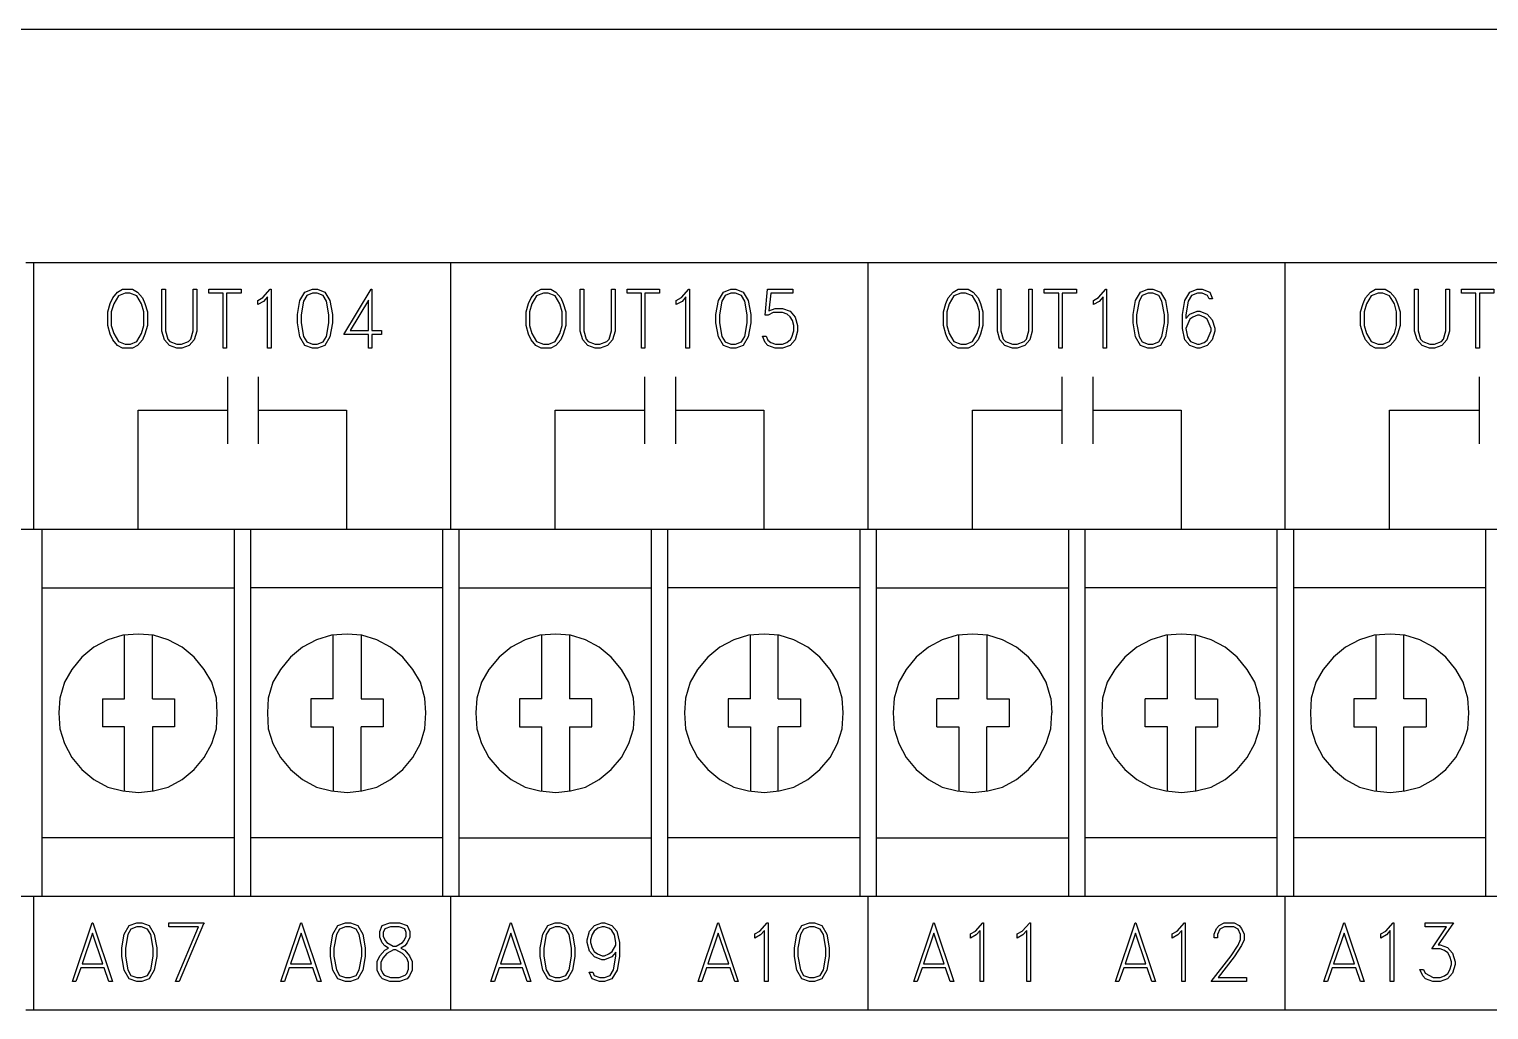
# Model space of a CAD drawing. Extents: x 3.4 to 20.6, y 5.2 to 12.5.
# Drawn here: x 6.328 to 8.953, y 10.718 to 12.482 of the extents above; entities that cross this region are included whole.
import ezdxf

# ---------------------------------------------------------------- set-up
doc = ezdxf.new("R2010")
doc.units = 0
doc.header["$MEASUREMENT"] = 0
doc.layers.get('0').update_dxf_attribs({"linetype": 'CONTINUOUS'})

msp = doc.modelspace()

# ---------------------------------------------------------------- linework, layer by layer
for points in [[(3.375, 12.4217), (3.3767, 12.44), (3.385, 12.4567), (3.3983, 12.47), (3.415, 12.48), (3.435, 12.4817), (20.5633, 12.4817)], [(9.0327, 12.0612), (8.7297, 12.0612), (8.4285, 12.0612), (8.1302, 12.0612), (7.9823, 12.0612), (7.8355, 12.0612), (7.6898, 12.0612), (7.5455, 12.0612), (7.4025, 12.0612), (7.261, 12.0612), (7.1212, 12.0612), (6.983, 12.0612), (6.8468, 12.0612), (6.7125, 12.0612), (6.5803, 12.0612), (6.4503, 12.0612), (6.3227, 12.0612)], [(6.3367, 11.5817), (6.3367, 12.0612)], [(7.0867, 11.5817), (7.0867, 12.0612)], [(7.8367, 11.5817), (7.8367, 12.0612)], [(8.5867, 11.5817), (8.5867, 12.0612)], [(6.541, 11.9483), (6.5366, 11.9331), (6.5322, 11.9229), (6.5233, 11.9128), (6.5143, 11.9077), (6.4965, 11.9077), (6.4875, 11.9128), (6.4786, 11.9229), (6.4743, 11.9331), (6.4699, 11.9483), (6.4699, 11.9732), (6.4743, 11.9883), (6.4786, 11.9985), (6.4875, 12.0087), (6.4965, 12.0138), (6.5143, 12.0138), (6.5233, 12.0087), (6.5322, 11.9985), (6.5366, 11.9883), (6.541, 11.9732), (6.541, 11.9483)], [(6.5347, 11.9485), (6.5347, 11.9729), (6.5306, 11.9874), (6.5221, 12.0018), (6.5096, 12.0066), (6.5012, 12.0066), (6.4888, 12.0018), (6.4804, 11.9874), (6.4761, 11.9729), (6.4761, 11.9485), (6.4804, 11.9341), (6.4888, 11.9197), (6.5012, 11.9149), (6.5107, 11.9149), (6.5221, 11.9197), (6.5306, 11.9341), (6.5347, 11.9485)], [(6.6296, 11.9383), (6.6251, 11.9231), (6.6161, 11.9128), (6.6028, 11.9077), (6.5939, 11.9077), (6.5805, 11.9128), (6.5715, 11.9231), (6.5671, 11.9383), (6.5671, 12.0138), (6.5734, 12.0138), (6.5734, 11.9387), (6.5776, 11.9242), (6.5815, 11.9197), (6.5941, 11.9149), (6.6025, 11.9149), (6.6151, 11.9197), (6.6191, 11.9242), (6.6233, 11.9387), (6.6233, 12.0138), (6.6296, 12.0138), (6.6296, 11.9383)], [(6.7094, 12.0066), (6.6835, 12.0066), (6.6835, 11.9077), (6.6772, 11.9077), (6.6772, 12.0066), (6.6512, 12.0066), (6.6512, 12.0138), (6.7094, 12.0138), (6.7094, 12.0066)], [(6.7634, 11.9077), (6.7571, 11.9077), (6.7571, 12), (6.75, 11.9919), (6.7398, 11.9861), (6.7398, 11.9936), (6.7488, 11.9988), (6.762, 12.0138), (6.7634, 12.0138), (6.7634, 11.9077)], [(6.8735, 11.9532), (6.8692, 11.9282), (6.8601, 11.9128), (6.8467, 11.9077), (6.8377, 11.9077), (6.8243, 11.9128), (6.8153, 11.9282), (6.811, 11.9532), (6.811, 11.9683), (6.8153, 11.9933), (6.8243, 12.0087), (6.8377, 12.0138), (6.8467, 12.0138), (6.8601, 12.0087), (6.8692, 11.9933), (6.8735, 11.9683), (6.8735, 11.9532)], [(6.8672, 11.9535), (6.8672, 11.968), (6.8629, 11.9925), (6.8571, 12.0025), (6.8464, 12.0066), (6.838, 12.0066), (6.8274, 12.0025), (6.8216, 11.9925), (6.8172, 11.968), (6.8172, 11.9535), (6.8216, 11.929), (6.8274, 11.919), (6.838, 11.9149), (6.8464, 11.9149), (6.8571, 11.919), (6.8629, 11.929), (6.8672, 11.9535)], [(6.962, 11.9324), (6.9447, 11.9324), (6.9447, 11.9077), (6.9384, 11.9077), (6.9384, 11.9324), (6.894, 11.9324), (6.9432, 12.0138), (6.9447, 12.0138), (6.9447, 11.9396), (6.962, 11.9396), (6.962, 11.9324)], [(6.9384, 11.9396), (6.9384, 11.994), (6.9053, 11.9396), (6.9384, 11.9396)], [(7.2931, 11.9483), (7.2886, 11.9331), (7.2843, 11.9229), (7.2754, 11.9128), (7.2664, 11.9077), (7.2486, 11.9077), (7.2396, 11.9128), (7.2307, 11.9229), (7.2264, 11.9331), (7.222, 11.9483), (7.222, 11.9732), (7.2264, 11.9883), (7.2307, 11.9985), (7.2396, 12.0087), (7.2486, 12.0138), (7.2664, 12.0138), (7.2754, 12.0087), (7.2843, 11.9985), (7.2886, 11.9883), (7.2931, 11.9732), (7.2931, 11.9483)], [(7.2868, 11.9485), (7.2868, 11.9729), (7.2827, 11.9874), (7.2742, 12.0018), (7.2617, 12.0066), (7.2533, 12.0066), (7.2408, 12.0018), (7.2324, 11.9874), (7.2282, 11.9729), (7.2282, 11.9485), (7.2324, 11.9341), (7.2408, 11.9197), (7.2533, 11.9149), (7.2627, 11.9149), (7.2742, 11.9197), (7.2827, 11.9341), (7.2868, 11.9485)], [(7.3817, 11.9383), (7.3772, 11.9231), (7.3682, 11.9128), (7.3549, 11.9077), (7.346, 11.9077), (7.3326, 11.9128), (7.3236, 11.9231), (7.3192, 11.9383), (7.3192, 12.0138), (7.3254, 12.0138), (7.3254, 11.9387), (7.3297, 11.9242), (7.3336, 11.9197), (7.3462, 11.9149), (7.3546, 11.9149), (7.3672, 11.9197), (7.3712, 11.9242), (7.3754, 11.9387), (7.3754, 12.0138), (7.3817, 12.0138), (7.3817, 11.9383)], [(7.4615, 12.0066), (7.4355, 12.0066), (7.4355, 11.9077), (7.4293, 11.9077), (7.4293, 12.0066), (7.4033, 12.0066), (7.4033, 12.0138), (7.4615, 12.0138), (7.4615, 12.0066)], [(7.5154, 11.9077), (7.5092, 11.9077), (7.5092, 12), (7.5021, 11.9919), (7.4918, 11.9861), (7.4918, 11.9936), (7.5009, 11.9988), (7.5141, 12.0138), (7.5154, 12.0138), (7.5154, 11.9077)], [(7.6256, 11.9532), (7.6213, 11.9282), (7.6122, 11.9128), (7.5988, 11.9077), (7.5898, 11.9077), (7.5764, 11.9128), (7.5674, 11.9282), (7.563, 11.9532), (7.563, 11.9683), (7.5674, 11.9933), (7.5764, 12.0087), (7.5898, 12.0138), (7.5988, 12.0138), (7.6122, 12.0087), (7.6213, 11.9933), (7.6256, 11.9683), (7.6256, 11.9532)], [(7.6193, 11.9535), (7.6193, 11.968), (7.6149, 11.9925), (7.6091, 12.0025), (7.5985, 12.0066), (7.5901, 12.0066), (7.5794, 12.0025), (7.5737, 11.9925), (7.5693, 11.968), (7.5693, 11.9535), (7.5737, 11.929), (7.5794, 11.919), (7.5901, 11.9149), (7.5985, 11.9149), (7.6091, 11.919), (7.6149, 11.929), (7.6193, 11.9535)], [(7.7097, 11.9383), (7.7053, 11.9231), (7.6963, 11.9128), (7.6829, 11.9077), (7.6697, 11.9077), (7.6564, 11.9128), (7.6517, 11.9181), (7.6466, 11.9297), (7.6531, 11.9297), (7.6565, 11.922), (7.6617, 11.9182), (7.67, 11.9149), (7.6827, 11.9149), (7.6906, 11.9178), (7.6972, 11.9232), (7.6997, 11.9275), (7.7034, 11.9387), (7.7034, 11.9483), (7.7006, 11.9577), (7.6968, 11.9643), (7.691, 11.9687), (7.6827, 11.972), (7.6657, 11.972), (7.6571, 11.967), (7.6514, 11.967), (7.656, 12.0138), (7.7011, 12.0138), (7.7011, 12.0066), (7.662, 12.0066), (7.6581, 11.9748), (7.6697, 11.9792), (7.6829, 11.9792), (7.6963, 11.9741), (7.7053, 11.9638), (7.7097, 11.9485), (7.7097, 11.9383)], [(8.0431, 11.9483), (8.0386, 11.9331), (8.0343, 11.9229), (8.0254, 11.9128), (8.0164, 11.9077), (7.9986, 11.9077), (7.9896, 11.9128), (7.9807, 11.9229), (7.9764, 11.9331), (7.972, 11.9483), (7.972, 11.9732), (7.9764, 11.9883), (7.9807, 11.9985), (7.9896, 12.0087), (7.9986, 12.0138), (8.0164, 12.0138), (8.0254, 12.0087), (8.0343, 11.9985), (8.0386, 11.9883), (8.0431, 11.9732), (8.0431, 11.9483)], [(8.0368, 11.9485), (8.0368, 11.9729), (8.0327, 11.9874), (8.0242, 12.0018), (8.0117, 12.0066), (8.0033, 12.0066), (7.9908, 12.0018), (7.9824, 11.9874), (7.9782, 11.9729), (7.9782, 11.9485), (7.9824, 11.9341), (7.9908, 11.9197), (8.0033, 11.9149), (8.0127, 11.9149), (8.0242, 11.9197), (8.0327, 11.9341), (8.0368, 11.9485)], [(8.1317, 11.9383), (8.1272, 11.9231), (8.1182, 11.9128), (8.1049, 11.9077), (8.096, 11.9077), (8.0826, 11.9128), (8.0736, 11.9231), (8.0692, 11.9383), (8.0692, 12.0138), (8.0754, 12.0138), (8.0754, 11.9387), (8.0797, 11.9242), (8.0836, 11.9197), (8.0962, 11.9149), (8.1046, 11.9149), (8.1172, 11.9197), (8.1212, 11.9242), (8.1254, 11.9387), (8.1254, 12.0138), (8.1317, 12.0138), (8.1317, 11.9383)], [(8.2115, 12.0066), (8.1855, 12.0066), (8.1855, 11.9077), (8.1793, 11.9077), (8.1793, 12.0066), (8.1533, 12.0066), (8.1533, 12.0138), (8.2115, 12.0138), (8.2115, 12.0066)], [(8.2654, 11.9077), (8.2592, 11.9077), (8.2592, 12), (8.2521, 11.9919), (8.2418, 11.9861), (8.2418, 11.9936), (8.2509, 11.9988), (8.2641, 12.0138), (8.2654, 12.0138), (8.2654, 11.9077)], [(8.3756, 11.9532), (8.3713, 11.9282), (8.3622, 11.9128), (8.3488, 11.9077), (8.3398, 11.9077), (8.3264, 11.9128), (8.3174, 11.9282), (8.313, 11.9532), (8.313, 11.9683), (8.3174, 11.9933), (8.3264, 12.0087), (8.3398, 12.0138), (8.3488, 12.0138), (8.3622, 12.0087), (8.3713, 11.9933), (8.3756, 11.9683), (8.3756, 11.9532)], [(8.3693, 11.9535), (8.3693, 11.968), (8.3649, 11.9925), (8.3591, 12.0025), (8.3485, 12.0066), (8.3401, 12.0066), (8.3294, 12.0025), (8.3237, 11.9925), (8.3193, 11.968), (8.3193, 11.9535), (8.3237, 11.929), (8.3294, 11.919), (8.3401, 11.9149), (8.3485, 11.9149), (8.3591, 11.919), (8.3649, 11.929), (8.3693, 11.9535)], [(8.4597, 11.9383), (8.4553, 11.9231), (8.4463, 11.9128), (8.4329, 11.9077), (8.4283, 11.9077), (8.415, 11.9128), (8.406, 11.9231), (8.4016, 11.9433), (8.4016, 11.9683), (8.4058, 11.9933), (8.4149, 12.0087), (8.4283, 12.0138), (8.4373, 12.0138), (8.4509, 12.0087), (8.456, 11.9967), (8.4495, 11.9967), (8.4468, 12.0027), (8.437, 12.0066), (8.4286, 12.0066), (8.418, 12.0025), (8.4122, 11.9925), (8.4078, 11.968), (8.4078, 11.9609), (8.415, 11.9692), (8.4283, 11.9743), (8.4329, 11.9743), (8.4463, 11.9692), (8.4553, 11.9588), (8.4597, 11.9436), (8.4597, 11.9383)], [(8.7931, 11.9483), (8.7886, 11.9331), (8.7843, 11.9229), (8.7754, 11.9128), (8.7664, 11.9077), (8.7486, 11.9077), (8.7396, 11.9128), (8.7307, 11.9229), (8.7264, 11.9331), (8.722, 11.9483), (8.722, 11.9732), (8.7264, 11.9883), (8.7307, 11.9985), (8.7396, 12.0087), (8.7486, 12.0138), (8.7664, 12.0138), (8.7754, 12.0087), (8.7843, 11.9985), (8.7886, 11.9883), (8.7931, 11.9732), (8.7931, 11.9483)], [(8.7868, 11.9485), (8.7868, 11.9729), (8.7827, 11.9874), (8.7742, 12.0018), (8.7617, 12.0066), (8.7533, 12.0066), (8.7408, 12.0018), (8.7324, 11.9874), (8.7282, 11.9729), (8.7282, 11.9485), (8.7324, 11.9341), (8.7408, 11.9197), (8.7533, 11.9149), (8.7627, 11.9149), (8.7742, 11.9197), (8.7827, 11.9341), (8.7868, 11.9485)], [(8.8817, 11.9383), (8.8772, 11.9231), (8.8682, 11.9128), (8.8549, 11.9077), (8.846, 11.9077), (8.8326, 11.9128), (8.8236, 11.9231), (8.8192, 11.9383), (8.8192, 12.0138), (8.8254, 12.0138), (8.8254, 11.9387), (8.8297, 11.9242), (8.8336, 11.9197), (8.8462, 11.9149), (8.8546, 11.9149), (8.8672, 11.9197), (8.8712, 11.9242), (8.8754, 11.9387), (8.8754, 12.0138), (8.8817, 12.0138), (8.8817, 11.9383)], [(8.9615, 12.0066), (8.9355, 12.0066), (8.9355, 11.9077), (8.9293, 11.9077), (8.9293, 12.0066), (8.9033, 12.0066), (8.9033, 12.0138), (8.9615, 12.0138), (8.9615, 12.0066)], [(8.4534, 11.9388), (8.4534, 11.9432), (8.4461, 11.96), (8.441, 11.9638), (8.4327, 11.967), (8.4286, 11.967), (8.4203, 11.9638), (8.4151, 11.96), (8.4078, 11.9433), (8.4111, 11.928), (8.4161, 11.9197), (8.4286, 11.9149), (8.4327, 11.9149), (8.441, 11.9182), (8.4461, 11.922), (8.4534, 11.9388)], [(6.6849, 11.856), (6.6849, 11.736)], [(6.7404, 11.856), (6.7404, 11.736)], [(7.4349, 11.856), (7.4349, 11.736)], [(7.4904, 11.856), (7.4904, 11.736)], [(8.1849, 11.856), (8.1849, 11.736)], [(8.2404, 11.856), (8.2404, 11.736)], [(8.9349, 11.856), (8.9349, 11.736)], [(6.5242, 11.5817), (6.5242, 11.796), (6.6849, 11.796)], [(6.7404, 11.796), (6.8992, 11.796), (6.8992, 11.5817)], [(7.2742, 11.5817), (7.2742, 11.796), (7.4349, 11.796)], [(7.4904, 11.796), (7.6492, 11.796), (7.6492, 11.5817)], [(8.0242, 11.5817), (8.0242, 11.796), (8.1849, 11.796)], [(8.2404, 11.796), (8.3992, 11.796), (8.3992, 11.5817)], [(8.7742, 11.5817), (8.7742, 11.796), (8.9349, 11.796)], [(14.9617, 10.9217), (14.9617, 11.5817), (3.7117, 11.5817), (3.7117, 10.9217)], [(6.3517, 10.9217), (6.3517, 11.5817)], [(6.6967, 11.5817), (6.6967, 10.9217)], [(6.7267, 10.9217), (6.7267, 11.5817)], [(7.0717, 11.5817), (7.0717, 10.9217)], [(7.1017, 10.9217), (7.1017, 11.5817)], [(7.4467, 11.5817), (7.4467, 10.9217)], [(7.4767, 10.9217), (7.4767, 11.5817)], [(7.8217, 11.5817), (7.8217, 10.9217)], [(7.8517, 10.9217), (7.8517, 11.5817)], [(8.1967, 11.5817), (8.1967, 10.9217)], [(8.2267, 10.9217), (8.2267, 11.5817)], [(8.5717, 11.5817), (8.5717, 10.9217)], [(8.6017, 10.9217), (8.6017, 11.5817)], [(8.9467, 11.5817), (8.9467, 10.9217)], [(6.3517, 11.4767), (6.6967, 11.4767)], [(7.0717, 11.4767), (6.7267, 11.4767)], [(7.1017, 11.4767), (7.4467, 11.4767)], [(7.8217, 11.4767), (7.4767, 11.4767)], [(7.8517, 11.4767), (8.1967, 11.4767)], [(8.5717, 11.4767), (8.2267, 11.4767)], [(8.9467, 11.4767), (8.6017, 11.4767)], [(6.6667, 11.2517), (6.665, 11.2783), (6.6567, 11.3067), (6.6433, 11.33), (6.625, 11.3517), (6.6033, 11.37), (6.5783, 11.3833), (6.5517, 11.3917), (6.525, 11.3933), (6.4967, 11.3917), (6.47, 11.3833), (6.445, 11.37), (6.4233, 11.3517), (6.405, 11.33), (6.3917, 11.3067), (6.3833, 11.2783), (6.3817, 11.2517), (6.3833, 11.2233), (6.3917, 11.1967), (6.405, 11.1717), (6.4233, 11.15), (6.445, 11.1317), (6.47, 11.1183), (6.4967, 11.1117), (6.525, 11.1083), (6.5517, 11.1117), (6.5783, 11.1183), (6.6033, 11.1317), (6.625, 11.15), (6.6433, 11.1717), (6.6567, 11.1967), (6.665, 11.2233), (6.6667, 11.2517)], [(6.5, 11.2767), (6.5, 11.3917)], [(6.55, 11.2767), (6.55, 11.3917)], [(7.0417, 11.2517), (7.04, 11.2783), (7.0317, 11.3067), (7.0183, 11.33), (7, 11.3517), (6.9783, 11.37), (6.9533, 11.3833), (6.9267, 11.3917), (6.9, 11.3933), (6.8717, 11.3917), (6.845, 11.3833), (6.82, 11.37), (6.7983, 11.3517), (6.78, 11.33), (6.7667, 11.3067), (6.7583, 11.2783), (6.7567, 11.2517), (6.7583, 11.2233), (6.7667, 11.1967), (6.78, 11.1717), (6.7983, 11.15), (6.82, 11.1317), (6.845, 11.1183), (6.8717, 11.1117), (6.9, 11.1083), (6.9267, 11.1117), (6.9533, 11.1183), (6.9783, 11.1317), (7, 11.15), (7.0183, 11.1717), (7.0317, 11.1967), (7.04, 11.2233), (7.0417, 11.2517)], [(6.875, 11.2767), (6.875, 11.3917)], [(6.925, 11.3917), (6.925, 11.2767)], [(7.4167, 11.2517), (7.415, 11.2783), (7.4067, 11.3067), (7.3933, 11.33), (7.375, 11.3517), (7.3533, 11.37), (7.3283, 11.3833), (7.3017, 11.3917), (7.275, 11.3933), (7.2467, 11.3917), (7.22, 11.3833), (7.195, 11.37), (7.1733, 11.3517), (7.155, 11.33), (7.1417, 11.3067), (7.1333, 11.2783), (7.1317, 11.2517), (7.1333, 11.2233), (7.1417, 11.1967), (7.155, 11.1717), (7.1733, 11.15), (7.195, 11.1317), (7.22, 11.1183), (7.2467, 11.1117), (7.275, 11.1083), (7.3017, 11.1117), (7.3283, 11.1183), (7.3533, 11.1317), (7.375, 11.15), (7.3933, 11.1717), (7.4067, 11.1967), (7.415, 11.2233), (7.4167, 11.2517)], [(7.25, 11.2767), (7.25, 11.3917)], [(7.3, 11.3917), (7.3, 11.2767)], [(7.7917, 11.2517), (7.79, 11.2783), (7.7817, 11.3067), (7.7683, 11.33), (7.75, 11.3517), (7.7283, 11.37), (7.7033, 11.3833), (7.6767, 11.3917), (7.65, 11.3933), (7.6217, 11.3917), (7.595, 11.3833), (7.57, 11.37), (7.5483, 11.3517), (7.53, 11.33), (7.5167, 11.3067), (7.5083, 11.2783), (7.5067, 11.2517), (7.5083, 11.2233), (7.5167, 11.1967), (7.53, 11.1717), (7.5483, 11.15), (7.57, 11.1317), (7.595, 11.1183), (7.6217, 11.1117), (7.65, 11.1083), (7.6767, 11.1117), (7.7033, 11.1183), (7.7283, 11.1317), (7.75, 11.15), (7.7683, 11.1717), (7.7817, 11.1967), (7.79, 11.2233), (7.7917, 11.2517)], [(7.625, 11.2767), (7.625, 11.3917)], [(7.675, 11.2767), (7.675, 11.3917)], [(8.165, 11.2783), (8.1567, 11.3067), (8.1433, 11.33), (8.125, 11.3517), (8.1033, 11.37), (8.0783, 11.3833), (8.0517, 11.3917), (8.025, 11.3933), (7.9967, 11.3917), (7.97, 11.3833), (7.945, 11.37), (7.9233, 11.3517), (7.905, 11.33), (7.8917, 11.3067), (7.8833, 11.2783), (7.8817, 11.2517), (7.8833, 11.2233), (7.8917, 11.1967), (7.905, 11.1717), (7.9233, 11.15), (7.945, 11.1317), (7.97, 11.1183), (7.9967, 11.1117), (8.025, 11.1083), (8.0517, 11.1117), (8.0783, 11.1183), (8.1033, 11.1317), (8.125, 11.15), (8.1433, 11.1717), (8.1567, 11.1967), (8.165, 11.2233), (8.1667, 11.2517)], [(8, 11.2767), (8, 11.3917)], [(8.05, 11.3917), (8.05, 11.2767)], [(8.5417, 11.2517), (8.54, 11.2783), (8.5317, 11.3067), (8.5183, 11.33), (8.5, 11.3517), (8.4783, 11.37), (8.4533, 11.3833), (8.4267, 11.3917), (8.4, 11.3933), (8.3717, 11.3917), (8.345, 11.3833), (8.32, 11.37), (8.2983, 11.3517), (8.28, 11.33), (8.2667, 11.3067), (8.2583, 11.2783), (8.2567, 11.2517), (8.2583, 11.2233), (8.2667, 11.1967), (8.28, 11.1717), (8.2983, 11.15), (8.32, 11.1317), (8.345, 11.1183), (8.3717, 11.1117), (8.4, 11.1083), (8.4267, 11.1117), (8.4533, 11.1183), (8.4783, 11.1317), (8.5, 11.15), (8.5183, 11.1717), (8.5317, 11.1967), (8.54, 11.2233), (8.5417, 11.2517)], [(8.375, 11.2767), (8.375, 11.3917)], [(8.425, 11.2767), (8.425, 11.3917)], [(8.9167, 11.2517), (8.915, 11.2783), (8.9067, 11.3067), (8.8933, 11.33), (8.875, 11.3517), (8.8533, 11.37), (8.8283, 11.3833), (8.8017, 11.3917), (8.775, 11.3933), (8.7467, 11.3917), (8.72, 11.3833), (8.695, 11.37), (8.6733, 11.3517), (8.655, 11.33), (8.6417, 11.3067), (8.6333, 11.2783), (8.6317, 11.2517), (8.6333, 11.2233), (8.6417, 11.1967), (8.655, 11.1717), (8.6733, 11.15), (8.695, 11.1317), (8.72, 11.1183), (8.7467, 11.1117), (8.775, 11.1083), (8.8017, 11.1117), (8.8283, 11.1183), (8.8533, 11.1317), (8.875, 11.15), (8.8933, 11.1717), (8.9067, 11.1967), (8.915, 11.2233), (8.9167, 11.2517)], [(8.75, 11.2767), (8.75, 11.3917)], [(8.8, 11.2767), (8.8, 11.3917)], [(6.46, 11.2767), (6.46, 11.2267)], [(6.46, 11.2767), (6.5, 11.2767)], [(6.55, 11.2767), (6.59, 11.2767)], [(6.59, 11.2767), (6.59, 11.2267), (6.55, 11.2267)], [(6.875, 11.2767), (6.835, 11.2767)], [(6.835, 11.2767), (6.835, 11.2267), (6.875, 11.2267)], [(6.925, 11.2767), (6.965, 11.2767)], [(6.965, 11.2767), (6.965, 11.2267)], [(7.25, 11.2767), (7.21, 11.2767)], [(7.21, 11.2767), (7.21, 11.2267), (7.25, 11.2267)], [(7.34, 11.2767), (7.3, 11.2767)], [(7.34, 11.2267), (7.34, 11.2767)], [(7.625, 11.2767), (7.585, 11.2767)], [(7.585, 11.2767), (7.585, 11.2267), (7.625, 11.2267)], [(7.675, 11.2767), (7.715, 11.2767)], [(7.715, 11.2767), (7.715, 11.2267), (7.675, 11.2267)], [(8, 11.2767), (7.96, 11.2767)], [(7.96, 11.2267), (7.96, 11.2767)], [(8.05, 11.2767), (8.09, 11.2767)], [(8.09, 11.2767), (8.09, 11.2267)], [(8.165, 11.2783), (8.1667, 11.2517)], [(8.375, 11.2767), (8.335, 11.2767)], [(8.335, 11.2267), (8.335, 11.2767)], [(8.425, 11.2767), (8.465, 11.2767)], [(8.465, 11.2767), (8.465, 11.2267)], [(8.75, 11.2767), (8.71, 11.2767)], [(8.71, 11.2767), (8.71, 11.2267), (8.75, 11.2267)], [(8.84, 11.2767), (8.8, 11.2767)], [(8.84, 11.2767), (8.84, 11.2267)], [(6.5, 11.2267), (6.46, 11.2267)], [(6.5, 11.11), (6.5, 11.2267)], [(6.55, 11.2267), (6.55, 11.11)], [(6.875, 11.2267), (6.875, 11.11)], [(6.925, 11.11), (6.925, 11.2267)], [(6.965, 11.2267), (6.925, 11.2267)], [(7.25, 11.11), (7.25, 11.2267)], [(7.3, 11.2267), (7.3, 11.11)], [(7.3, 11.2267), (7.34, 11.2267)], [(7.625, 11.2267), (7.625, 11.11)], [(7.675, 11.11), (7.675, 11.2267)], [(7.96, 11.2267), (8, 11.2267)], [(8, 11.2267), (8, 11.11)], [(8.05, 11.11), (8.05, 11.2267)], [(8.09, 11.2267), (8.05, 11.2267)], [(8.375, 11.2267), (8.335, 11.2267)], [(8.375, 11.11), (8.375, 11.2267)], [(8.425, 11.2267), (8.425, 11.11)], [(8.425, 11.2267), (8.465, 11.2267)], [(8.75, 11.2267), (8.75, 11.11)], [(8.8, 11.11), (8.8, 11.2267)], [(8.8, 11.2267), (8.84, 11.2267)], [(6.6967, 11.0267), (6.3517, 11.0267)], [(7.0717, 11.0267), (6.7267, 11.0267)], [(7.1017, 11.0267), (7.4467, 11.0267)], [(7.8217, 11.0267), (7.4767, 11.0267)], [(7.8517, 11.0267), (8.1967, 11.0267)], [(8.5717, 11.0267), (8.2267, 11.0267)], [(8.9467, 11.0267), (8.6017, 11.0267)], [(14.9617, 10.9217), (3.7117, 10.9217)], [(6.3367, 10.7175), (6.3367, 10.9217)], [(7.0867, 10.7175), (7.0867, 10.9217)], [(7.8367, 10.7175), (7.8367, 10.9217)], [(8.5867, 10.7175), (8.5867, 10.9217)], [(6.4783, 10.7682), (6.4719, 10.7682), (6.4634, 10.7929), (6.4211, 10.7929), (6.4126, 10.7682), (6.4061, 10.7682), (6.4416, 10.8743), (6.4429, 10.8743), (6.4783, 10.7682)], [(6.5577, 10.8136), (6.5534, 10.7887), (6.5443, 10.7733), (6.5309, 10.7682), (6.5219, 10.7682), (6.5085, 10.7733), (6.4995, 10.7887), (6.4951, 10.8136), (6.4951, 10.8288), (6.4995, 10.8538), (6.5085, 10.8692), (6.5219, 10.8743), (6.5309, 10.8743), (6.5443, 10.8692), (6.5534, 10.8538), (6.5577, 10.8288), (6.5577, 10.8136)], [(6.5514, 10.814), (6.5514, 10.8285), (6.547, 10.8529), (6.5412, 10.8629), (6.5306, 10.8671), (6.5222, 10.8671), (6.5115, 10.8629), (6.5058, 10.8529), (6.5014, 10.8285), (6.5014, 10.814), (6.5058, 10.7895), (6.5115, 10.7795), (6.5222, 10.7754), (6.5306, 10.7754), (6.5412, 10.7795), (6.547, 10.7895), (6.5514, 10.814)], [(6.6432, 10.8743), (6.6417, 10.8724), (6.5982, 10.7682), (6.5917, 10.7682), (6.633, 10.8671), (6.5793, 10.8671), (6.5793, 10.8743), (6.6432, 10.8743)], [(6.8533, 10.7682), (6.8469, 10.7682), (6.8384, 10.7929), (6.7961, 10.7929), (6.7876, 10.7682), (6.7811, 10.7682), (6.8166, 10.8743), (6.8179, 10.8743), (6.8533, 10.7682)], [(6.9327, 10.8136), (6.9284, 10.7887), (6.9193, 10.7733), (6.9059, 10.7682), (6.8969, 10.7682), (6.8835, 10.7733), (6.8745, 10.7887), (6.8701, 10.8136), (6.8701, 10.8288), (6.8745, 10.8538), (6.8835, 10.8692), (6.8969, 10.8743), (6.9059, 10.8743), (6.9193, 10.8692), (6.9284, 10.8538), (6.9327, 10.8288), (6.9327, 10.8136)], [(6.9264, 10.814), (6.9264, 10.8285), (6.922, 10.8529), (6.9162, 10.8629), (6.9056, 10.8671), (6.8972, 10.8671), (6.8865, 10.8629), (6.8808, 10.8529), (6.8764, 10.8285), (6.8764, 10.814), (6.8808, 10.7895), (6.8865, 10.7795), (6.8972, 10.7754), (6.9056, 10.7754), (6.9162, 10.7795), (6.922, 10.7895), (6.9264, 10.814)], [(7.0168, 10.7888), (7.0124, 10.7785), (7.0077, 10.7733), (6.9944, 10.7682), (6.9768, 10.7682), (6.9635, 10.7733), (6.9588, 10.7785), (6.9543, 10.7888), (6.9543, 10.8042), (6.9588, 10.8145), (6.9677, 10.8247), (6.9747, 10.8287), (6.9677, 10.8326), (6.9631, 10.8378), (6.9587, 10.8481), (6.9587, 10.8586), (6.9632, 10.8692), (6.9768, 10.8743), (6.9944, 10.8743), (7.008, 10.8692), (7.0125, 10.8586), (7.0125, 10.8481), (7.0081, 10.8378), (7.0035, 10.8326), (6.9964, 10.8287), (7.0035, 10.8247), (7.0124, 10.8145), (7.0168, 10.8042), (7.0168, 10.7888)], [(7.0062, 10.8498), (7.0062, 10.8569), (7.0035, 10.8632), (6.9934, 10.8671), (6.9778, 10.8671), (6.9677, 10.8632), (6.9649, 10.8569), (6.9649, 10.8498), (6.9683, 10.8421), (6.9714, 10.8385), (6.983, 10.832), (6.9882, 10.832), (6.9998, 10.8385), (7.0029, 10.8421), (7.0062, 10.8498)], [(7.2304, 10.7682), (7.224, 10.7682), (7.2154, 10.7929), (7.1732, 10.7929), (7.1647, 10.7682), (7.1582, 10.7682), (7.1937, 10.8743), (7.195, 10.8743), (7.2304, 10.7682)], [(7.3097, 10.8136), (7.3055, 10.7887), (7.2964, 10.7733), (7.283, 10.7682), (7.274, 10.7682), (7.2606, 10.7733), (7.2516, 10.7887), (7.2472, 10.8136), (7.2472, 10.8288), (7.2516, 10.8538), (7.2606, 10.8692), (7.274, 10.8743), (7.283, 10.8743), (7.2964, 10.8692), (7.3055, 10.8538), (7.3097, 10.8288), (7.3097, 10.8136)], [(7.3035, 10.814), (7.3035, 10.8285), (7.2991, 10.8529), (7.2933, 10.8629), (7.2827, 10.8671), (7.2743, 10.8671), (7.2636, 10.8629), (7.2578, 10.8529), (7.2535, 10.8285), (7.2535, 10.814), (7.2578, 10.7895), (7.2636, 10.7795), (7.2743, 10.7754), (7.2827, 10.7754), (7.2933, 10.7795), (7.2991, 10.7895), (7.3035, 10.814)], [(7.3896, 10.8136), (7.3853, 10.7887), (7.3762, 10.7733), (7.3628, 10.7682), (7.3539, 10.7682), (7.3403, 10.7733), (7.3351, 10.7853), (7.3417, 10.7853), (7.3444, 10.7792), (7.3542, 10.7754), (7.3625, 10.7754), (7.3732, 10.7795), (7.379, 10.7895), (7.3833, 10.814), (7.3833, 10.821), (7.3761, 10.8128), (7.3628, 10.8077), (7.3582, 10.8077), (7.3449, 10.8128), (7.3359, 10.8232), (7.3314, 10.8384), (7.3314, 10.8436), (7.3359, 10.8589), (7.3449, 10.8692), (7.3582, 10.8743), (7.3628, 10.8743), (7.3761, 10.8692), (7.3852, 10.8589), (7.3896, 10.8387), (7.3896, 10.8136)], [(7.3833, 10.8338), (7.3833, 10.8384), (7.3808, 10.8523), (7.3761, 10.8603), (7.3716, 10.8636), (7.3625, 10.8671), (7.3585, 10.8671), (7.351, 10.8643), (7.3443, 10.8593), (7.3406, 10.8528), (7.3377, 10.8434), (7.3377, 10.8387), (7.3406, 10.8292), (7.3444, 10.8225), (7.3502, 10.8182), (7.3585, 10.8149), (7.3625, 10.8149), (7.3708, 10.8182), (7.3767, 10.8225), (7.3833, 10.8338)], [(7.6033, 10.7682), (7.5969, 10.7682), (7.5884, 10.7929), (7.5461, 10.7929), (7.5376, 10.7682), (7.5311, 10.7682), (7.5666, 10.8743), (7.5679, 10.8743), (7.6033, 10.7682)], [(7.6567, 10.7682), (7.6504, 10.7682), (7.6504, 10.8605), (7.6434, 10.8524), (7.6331, 10.8466), (7.6331, 10.8541), (7.6422, 10.8593), (7.6554, 10.8743), (7.6567, 10.8743), (7.6567, 10.7682)], [(7.7668, 10.8136), (7.7625, 10.7887), (7.7535, 10.7733), (7.74, 10.7682), (7.7311, 10.7682), (7.7177, 10.7733), (7.7087, 10.7887), (7.7043, 10.8136), (7.7043, 10.8288), (7.7087, 10.8538), (7.7177, 10.8692), (7.7311, 10.8743), (7.74, 10.8743), (7.7535, 10.8692), (7.7625, 10.8538), (7.7668, 10.8288), (7.7668, 10.8136)], [(7.7606, 10.814), (7.7606, 10.8285), (7.7562, 10.8529), (7.7504, 10.8629), (7.7398, 10.8671), (7.7314, 10.8671), (7.7207, 10.8629), (7.7149, 10.8529), (7.7106, 10.8285), (7.7106, 10.814), (7.7149, 10.7895), (7.7207, 10.7795), (7.7314, 10.7754), (7.7398, 10.7754), (7.7504, 10.7795), (7.7562, 10.7895), (7.7606, 10.814)], [(7.9908, 10.7682), (7.9844, 10.7682), (7.9759, 10.7929), (7.9336, 10.7929), (7.9251, 10.7682), (7.9186, 10.7682), (7.9541, 10.8743), (7.9554, 10.8743), (7.9908, 10.7682)], [(8.0442, 10.7682), (8.0379, 10.7682), (8.0379, 10.8605), (8.0309, 10.8524), (8.0206, 10.8466), (8.0206, 10.8541), (8.0297, 10.8593), (8.0429, 10.8743), (8.0442, 10.8743), (8.0442, 10.7682)], [(8.1284, 10.7682), (8.1221, 10.7682), (8.1221, 10.8605), (8.1151, 10.8524), (8.1048, 10.8466), (8.1048, 10.8541), (8.1138, 10.8593), (8.1271, 10.8743), (8.1284, 10.8743), (8.1284, 10.7682)], [(8.3533, 10.7682), (8.3469, 10.7682), (8.3384, 10.7929), (8.2961, 10.7929), (8.2876, 10.7682), (8.2811, 10.7682), (8.3166, 10.8743), (8.3179, 10.8743), (8.3533, 10.7682)], [(8.4067, 10.7682), (8.4004, 10.7682), (8.4004, 10.8605), (8.3934, 10.8524), (8.3831, 10.8466), (8.3831, 10.8541), (8.3922, 10.8593), (8.4054, 10.8743), (8.4067, 10.8743), (8.4067, 10.7682)], [(8.5168, 10.7682), (8.4531, 10.7682), (8.4892, 10.8145), (8.502, 10.8341), (8.5062, 10.8438), (8.5062, 10.8531), (8.5022, 10.8624), (8.494, 10.8671), (8.4772, 10.8671), (8.469, 10.8624), (8.4649, 10.8531), (8.4649, 10.8473), (8.4587, 10.8473), (8.4587, 10.8536), (8.4631, 10.864), (8.4677, 10.8692), (8.4767, 10.8743), (8.4945, 10.8743), (8.5035, 10.8692), (8.5081, 10.864), (8.5125, 10.8536), (8.5125, 10.8432), (8.5081, 10.833), (8.495, 10.8131), (8.4662, 10.7754), (8.5168, 10.7754), (8.5168, 10.7682)], [(8.7283, 10.7682), (8.7219, 10.7682), (8.7134, 10.7929), (8.6711, 10.7929), (8.6626, 10.7682), (8.6561, 10.7682), (8.6916, 10.8743), (8.6929, 10.8743), (8.7283, 10.7682)], [(8.7817, 10.7682), (8.7754, 10.7682), (8.7754, 10.8605), (8.7684, 10.8524), (8.7581, 10.8466), (8.7581, 10.8541), (8.7672, 10.8593), (8.7804, 10.8743), (8.7817, 10.8743), (8.7817, 10.7682)], [(8.8918, 10.7988), (8.8874, 10.7836), (8.8784, 10.7733), (8.865, 10.7682), (8.8518, 10.7682), (8.8385, 10.7733), (8.8338, 10.7785), (8.8287, 10.7902), (8.8352, 10.7902), (8.8382, 10.7833), (8.8522, 10.7754), (8.8648, 10.7754), (8.8731, 10.7787), (8.8789, 10.783), (8.8827, 10.7896), (8.8856, 10.7992), (8.8856, 10.8038), (8.8827, 10.8132), (8.8789, 10.8199), (8.8731, 10.8243), (8.8648, 10.8275), (8.8499, 10.8275), (8.8767, 10.8671), (8.8379, 10.8671), (8.8379, 10.8743), (8.8889, 10.8743), (8.8617, 10.8347), (8.865, 10.8347), (8.8784, 10.8296), (8.8874, 10.8193), (8.8918, 10.8041), (8.8918, 10.7988)], [(6.461, 10.8), (6.4422, 10.8552), (6.4235, 10.8), (6.461, 10.8)], [(6.836, 10.8), (6.8172, 10.8552), (6.7985, 10.8), (6.836, 10.8)], [(7.2131, 10.8), (7.1943, 10.8552), (7.1756, 10.8), (7.2131, 10.8)], [(7.586, 10.8), (7.5672, 10.8552), (7.5485, 10.8), (7.586, 10.8)], [(7.9735, 10.8), (7.9547, 10.8552), (7.936, 10.8), (7.9735, 10.8)], [(8.336, 10.8), (8.3172, 10.8552), (8.2985, 10.8), (8.336, 10.8)], [(8.711, 10.8), (8.6922, 10.8552), (8.6735, 10.8), (8.711, 10.8)], [(7.0106, 10.7905), (7.0106, 10.8025), (7.0072, 10.8103), (6.9998, 10.8187), (6.9874, 10.8257), (6.9837, 10.8257), (6.9714, 10.8187), (6.964, 10.8103), (6.9606, 10.8025), (6.9606, 10.7905), (6.964, 10.7827), (6.9668, 10.7796), (6.9778, 10.7754), (6.9934, 10.7754), (7.0043, 10.7796), (7.0072, 10.7827), (7.0106, 10.7905)], [(6.3227, 10.7175), (6.4503, 10.7175), (6.5803, 10.7175), (6.7125, 10.7175), (6.8468, 10.7175), (6.983, 10.7175), (7.1212, 10.7175), (7.261, 10.7175), (7.4025, 10.7175), (7.5455, 10.7175), (7.6898, 10.7175), (7.8355, 10.7175), (7.9823, 10.7175), (8.1302, 10.7175), (8.4285, 10.7175), (8.7297, 10.7175), (9.0327, 10.7175)]]:
    msp.add_lwpolyline(points)

doc.saveas('drawing.dxf')
